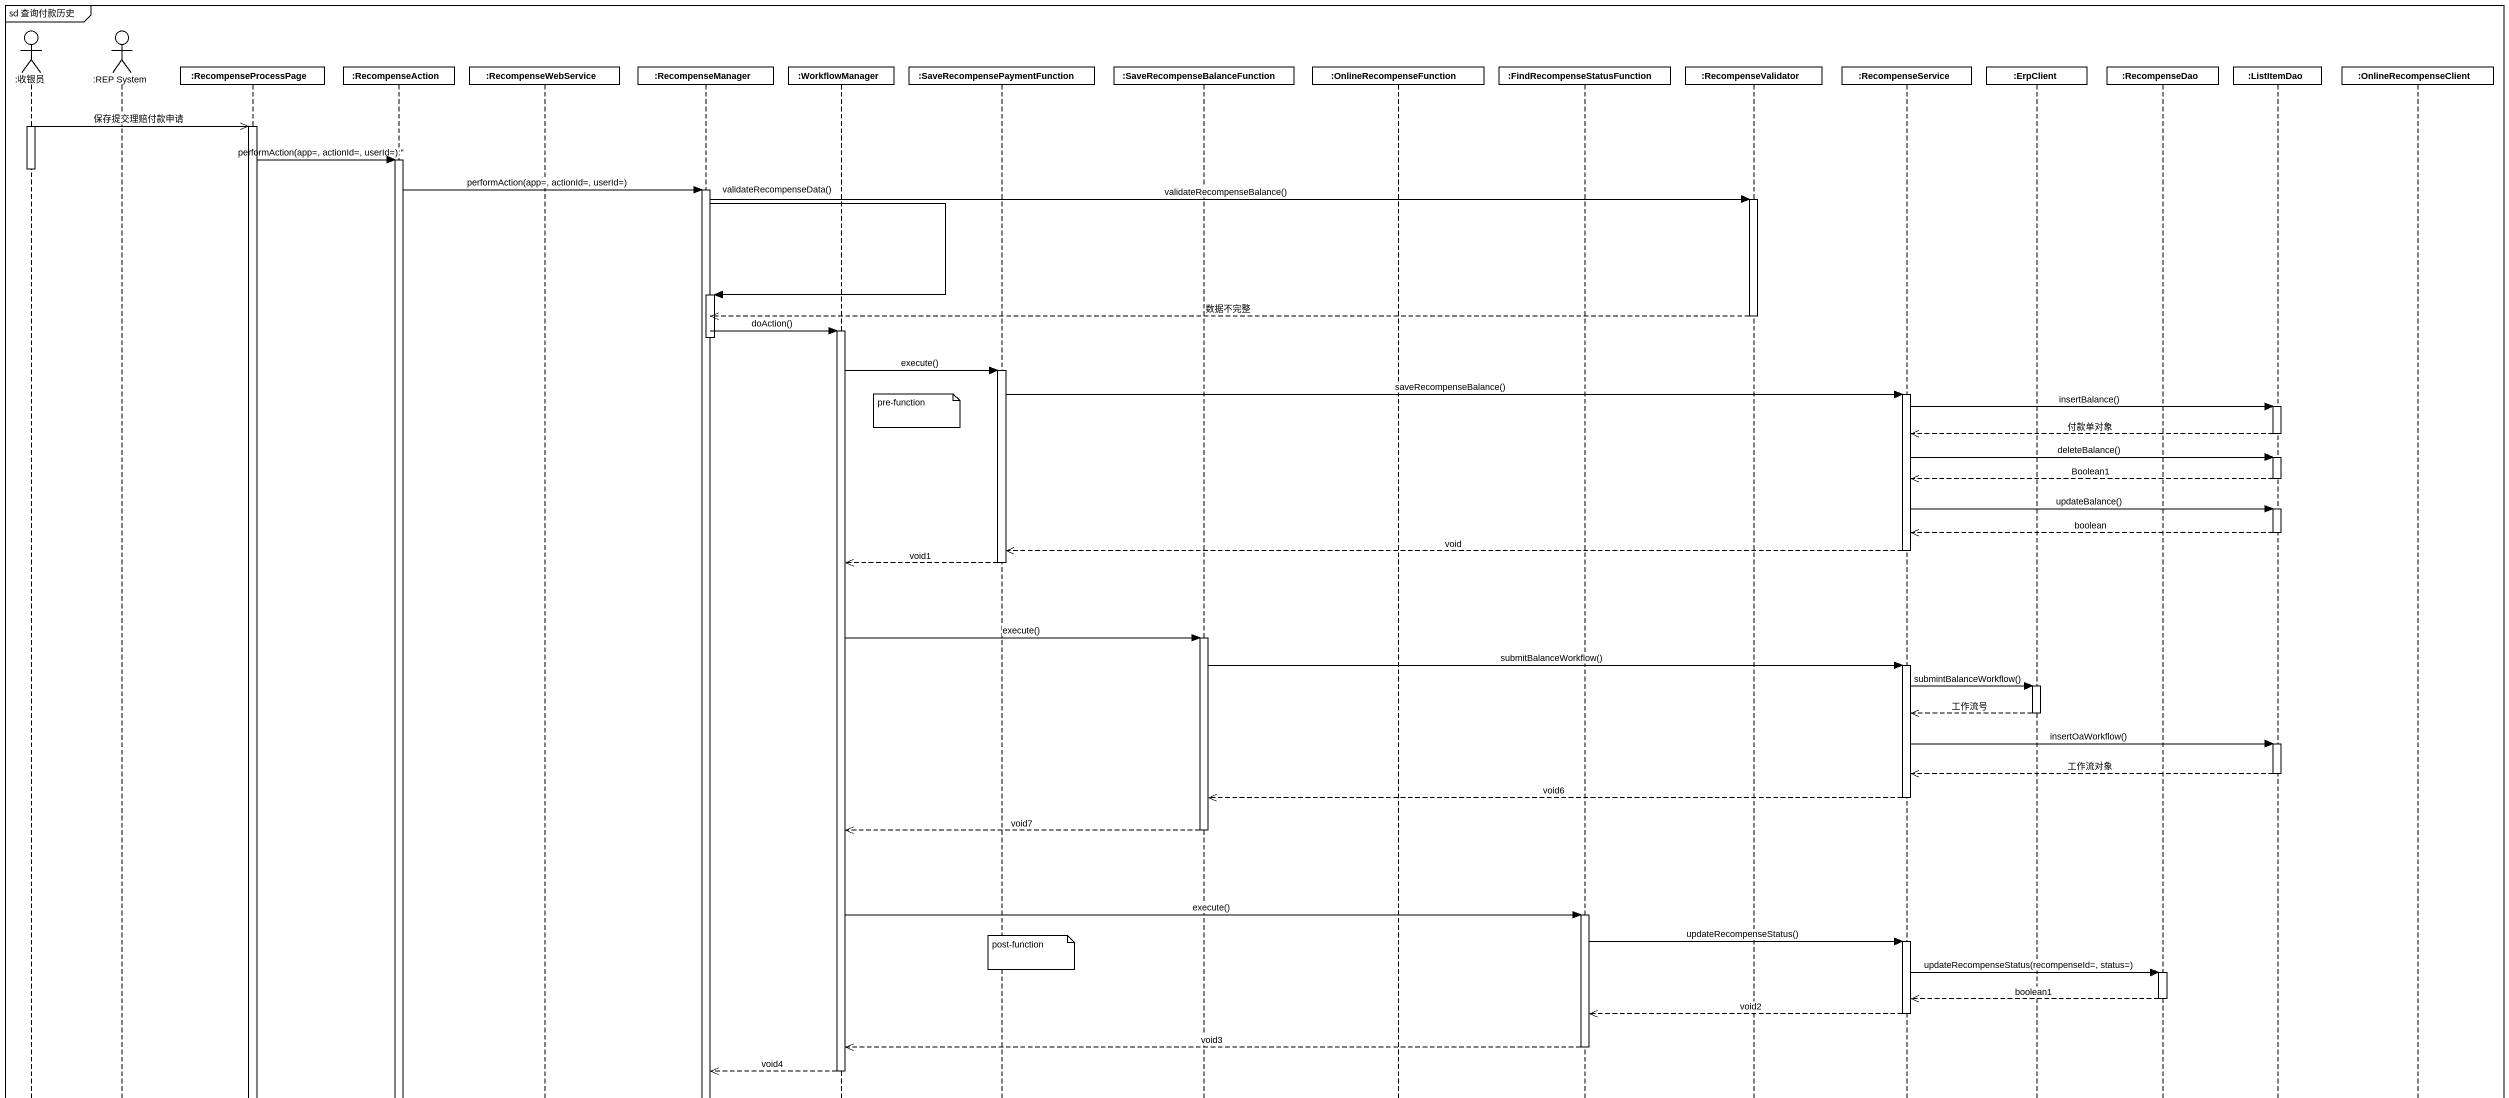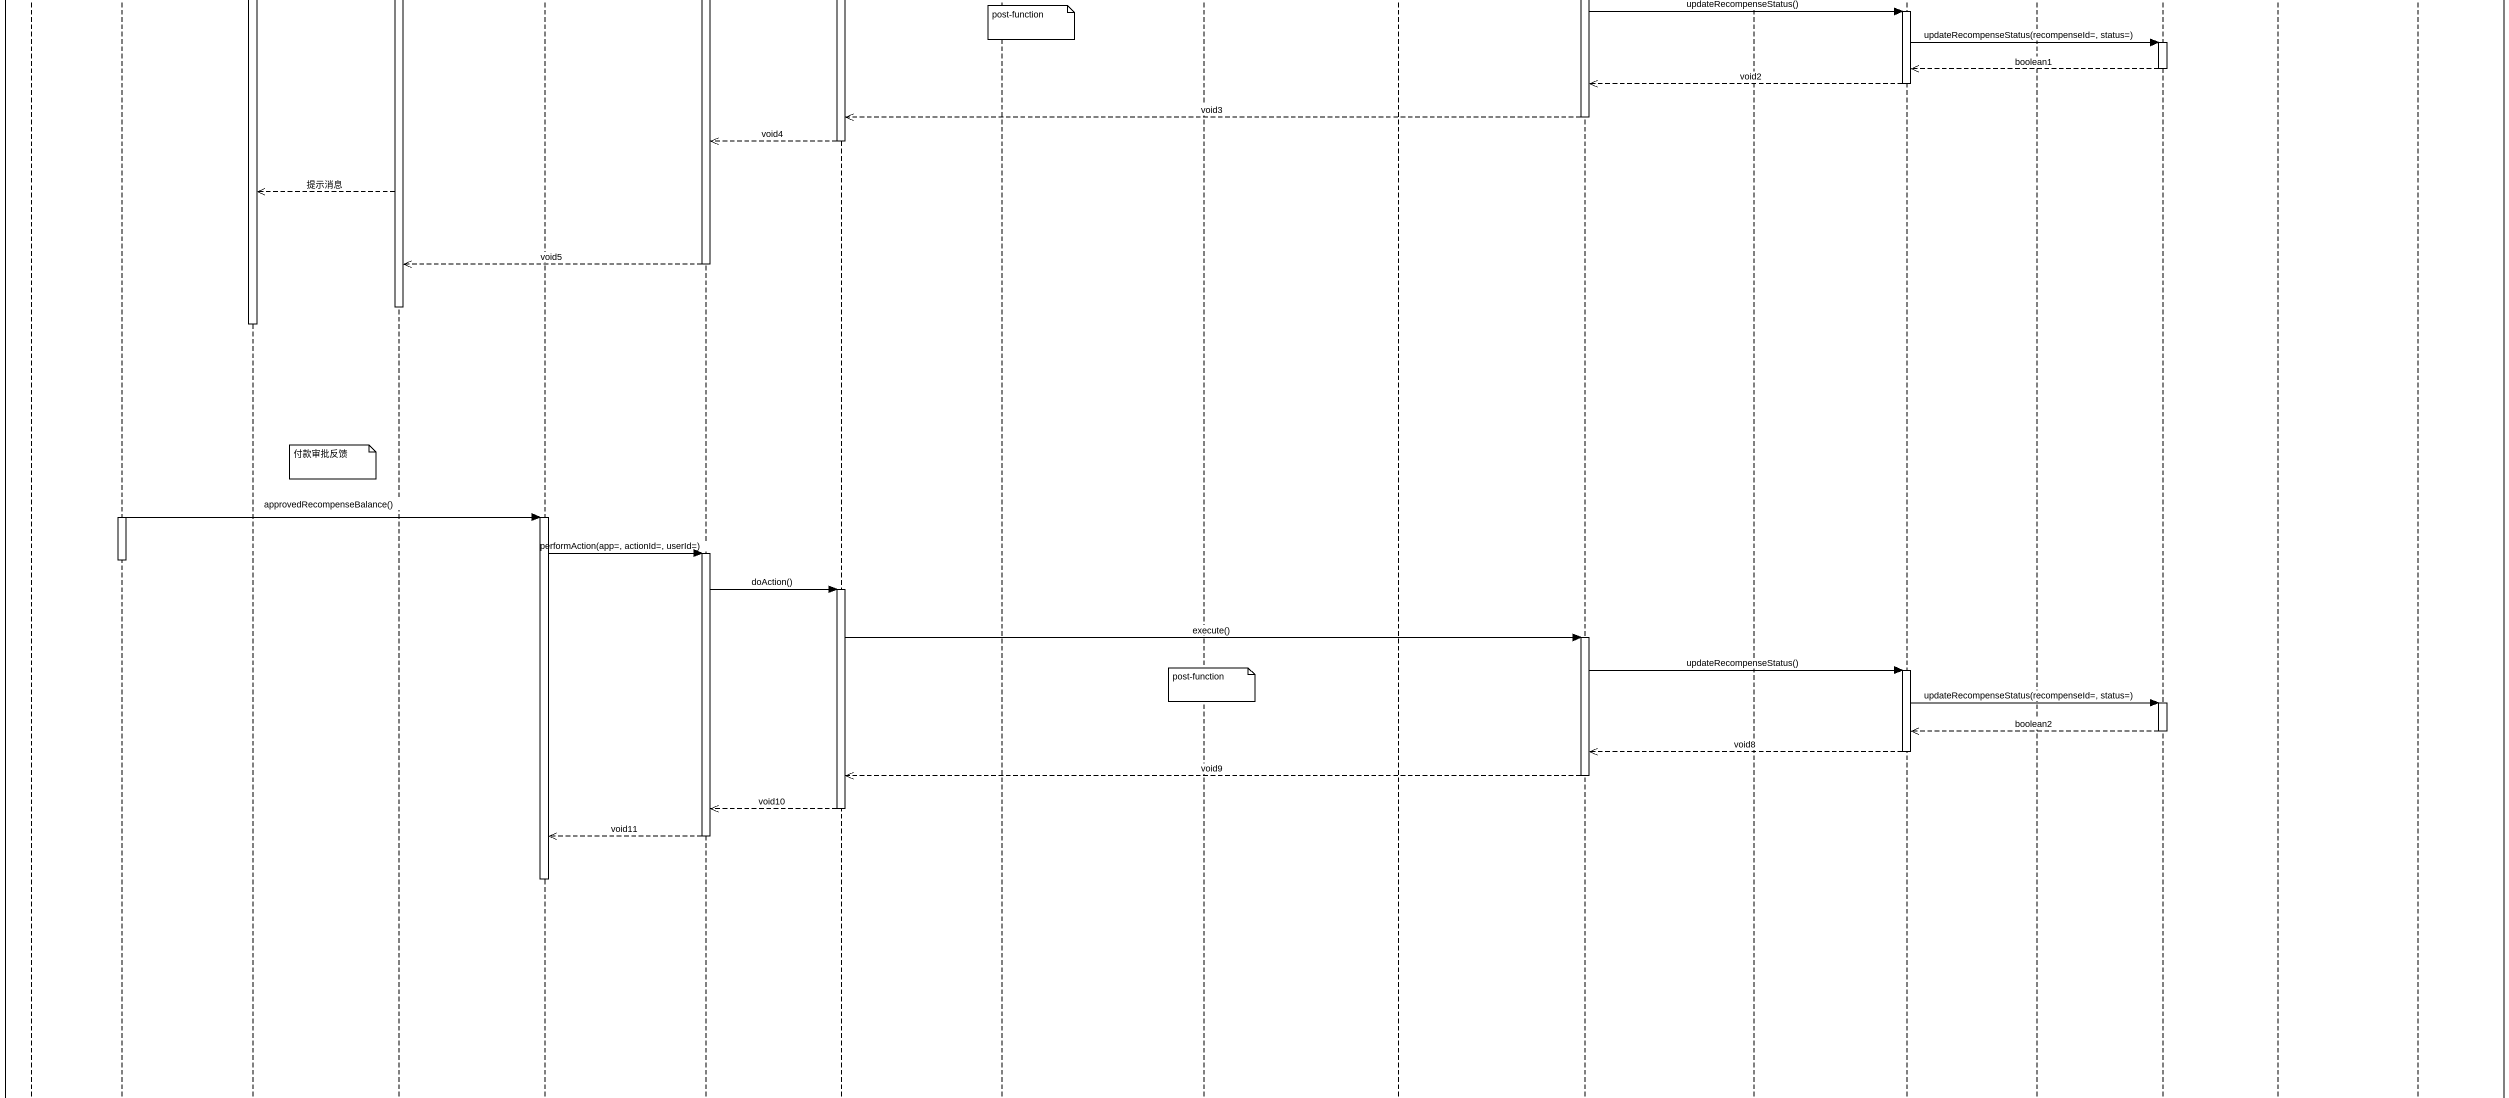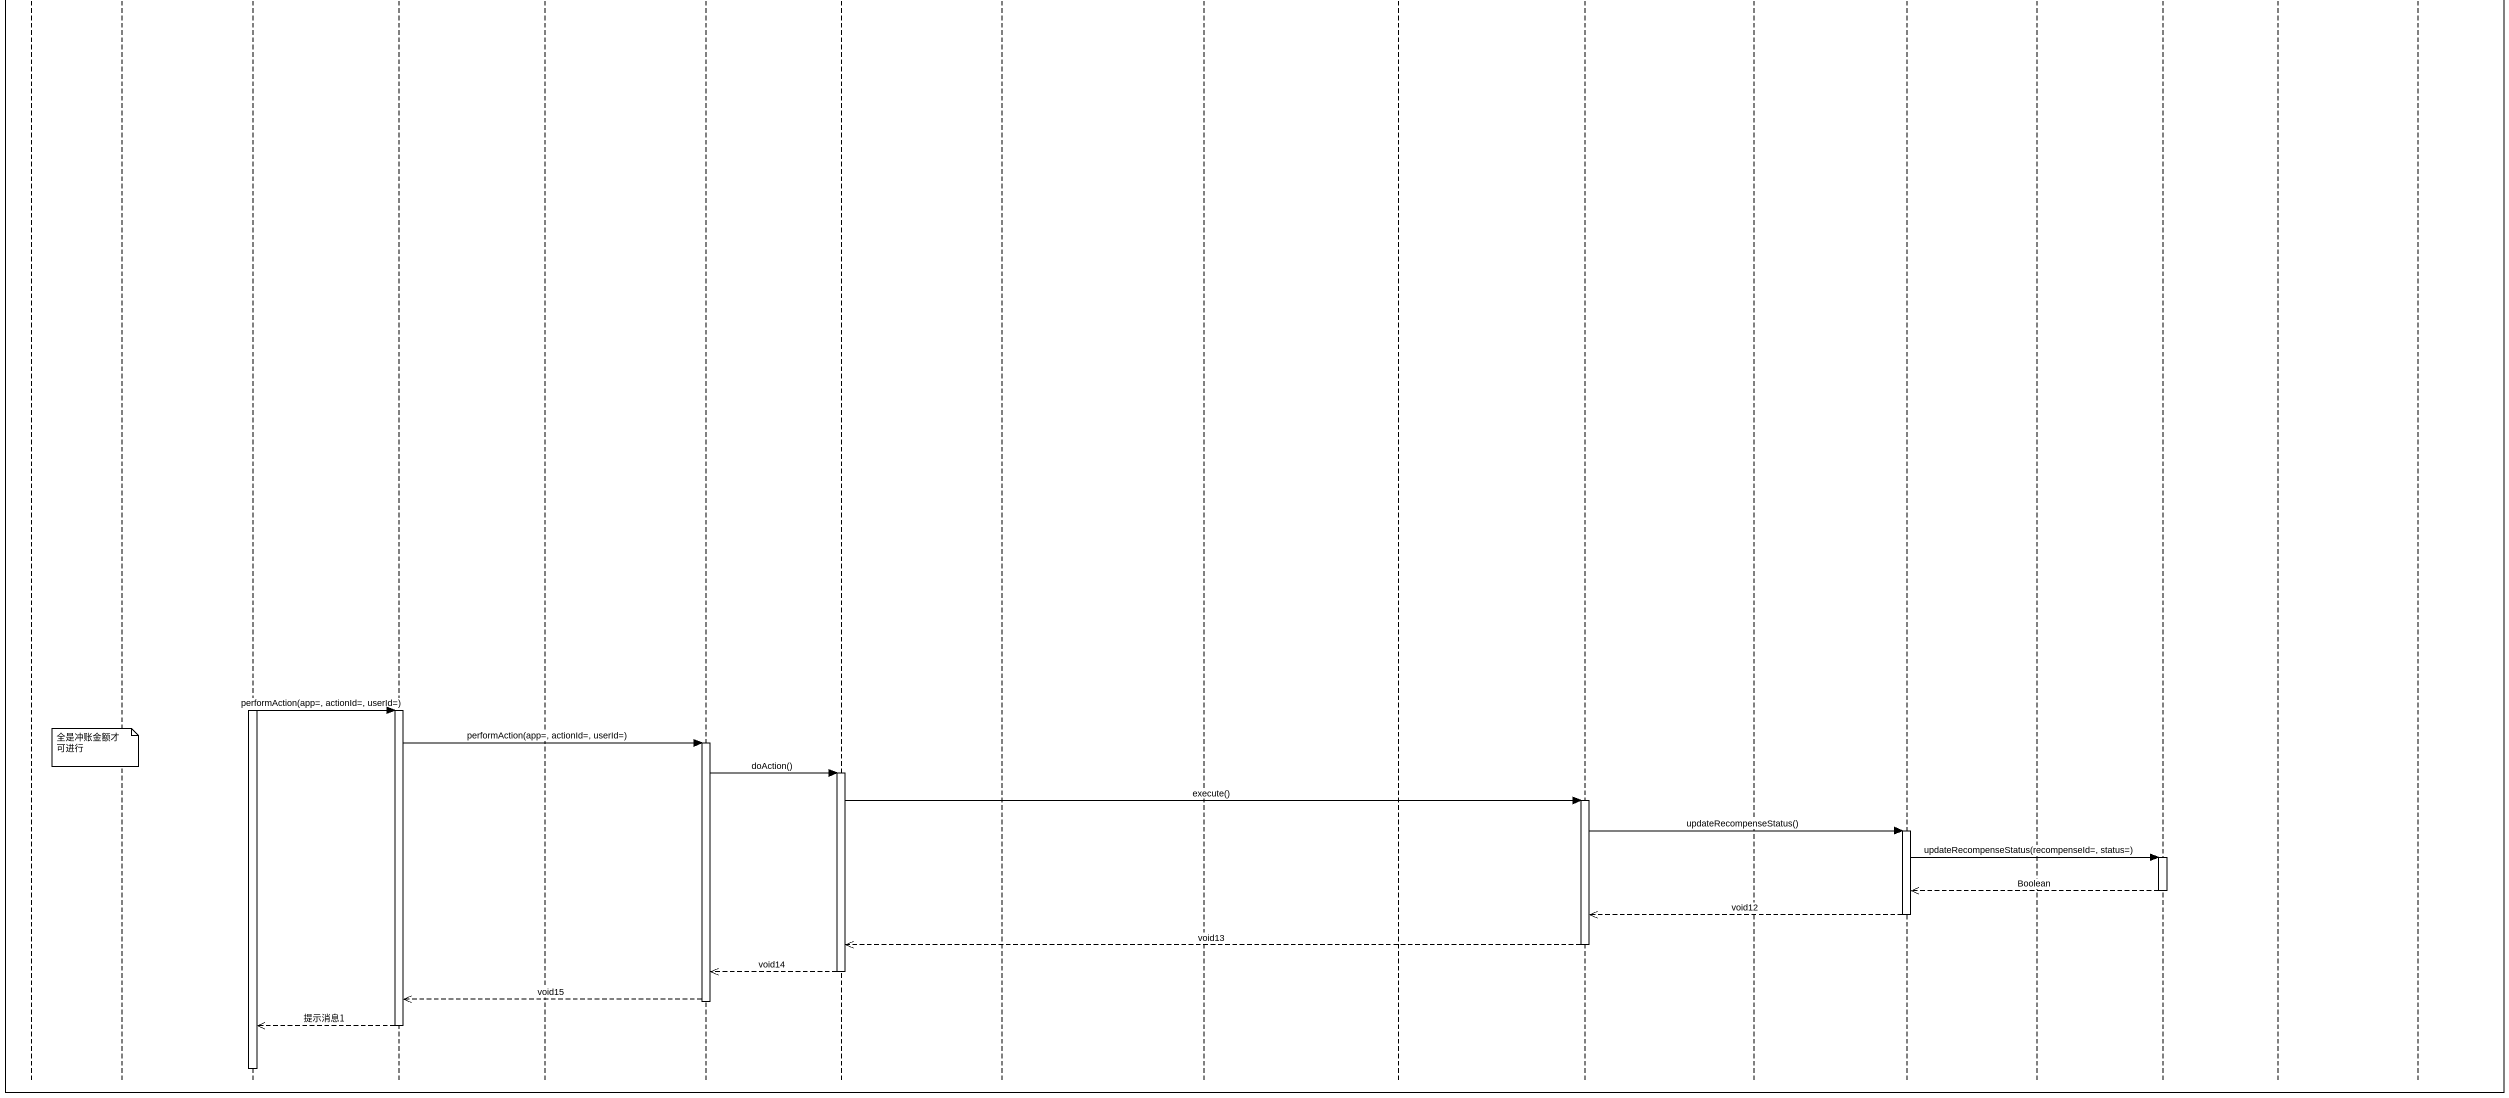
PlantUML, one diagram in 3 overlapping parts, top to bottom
@startuml
mainframe sd 查询付款历史
hide footbox
actor ":收银员" as 收银员
actor ":REP System" as REP_System
participant ":RecompenseProcessPage" as RecompenseProcessPage
participant ":RecompenseAction" as RecompenseAction
participant ":RecompenseWebService" as RecompenseWebService
participant ":RecompenseManager" as RecompenseManager
participant ":WorkflowManager" as WorkflowManager
participant ":SaveRecompensePaymentFunction" as SaveRecompensePaymentFunctio
participant ":SaveRecompenseBalanceFunction" as SaveRecompenseBalanceFunctio
participant ":OnlineRecompenseFunction" as OnlineRecompenseFunction
participant ":FindRecompenseStatusFunction" as FindRecompenseStatusFunction
participant ":RecompenseValidator" as RecompenseValidator
participant ":RecompenseService" as RecompenseService
participant ":ErpClient" as ErpClient
participant ":RecompenseDao" as RecompenseDao
participant ":ListItemDao" as ListItemDao
participant ":OnlineRecompenseClient" as OnlineRecompenseClient

activate 收银员
收银员 ->> RecompenseProcessPage : 保存提交理赔付款申请
activate RecompenseProcessPage
RecompenseProcessPage -> RecompenseAction : performAction(app=, actionId=, userId=):''
activate RecompenseAction
deactivate 收银员
RecompenseAction -> RecompenseManager : performAction(app=, actionId=, userId=)
activate RecompenseManager
RecompenseManager -> RecompenseValidator : validateRecompenseBalance()
activate RecompenseValidator
RecompenseManager -> RecompenseManager : validateRecompenseData()
activate RecompenseManager
RecompenseValidator -->> RecompenseManager : 数据不完整
deactivate RecompenseValidator
RecompenseManager -> WorkflowManager : doAction()
activate WorkflowManager
deactivate RecompenseManager
WorkflowManager -> SaveRecompensePaymentFunctio : execute()
activate SaveRecompensePaymentFunctio
SaveRecompensePaymentFunctio -> RecompenseService : saveRecompenseBalance()
activate RecompenseService
RecompenseService -> ListItemDao : insertBalance()
activate ListItemDao
note right of WorkflowManager : pre-function
ListItemDao -->> RecompenseService : 付款单对象
deactivate ListItemDao
RecompenseService -> ListItemDao : deleteBalance()
activate ListItemDao
ListItemDao -->> RecompenseService : Boolean1
deactivate ListItemDao
RecompenseService -> ListItemDao : updateBalance()
activate ListItemDao
ListItemDao -->> RecompenseService : boolean
deactivate ListItemDao
RecompenseService -->> SaveRecompensePaymentFunctio : void
deactivate RecompenseService
SaveRecompensePaymentFunctio -->> WorkflowManager : void1
deactivate SaveRecompensePaymentFunctio
WorkflowManager -> SaveRecompenseBalanceFunctio : execute()
activate SaveRecompenseBalanceFunctio
SaveRecompenseBalanceFunctio -> RecompenseService : submitBalanceWorkflow()
activate RecompenseService
RecompenseService -> ErpClient : submintBalanceWorkflow()
activate ErpClient
ErpClient -->> RecompenseService : 工作流号
deactivate ErpClient
RecompenseService -> ListItemDao : insertOaWorkflow()
activate ListItemDao
ListItemDao -->> RecompenseService : 工作流对象
deactivate ListItemDao
RecompenseService -->> SaveRecompenseBalanceFunctio : void6
deactivate RecompenseService
SaveRecompenseBalanceFunctio -->> WorkflowManager : void7
deactivate SaveRecompenseBalanceFunctio
WorkflowManager -> FindRecompenseStatusFunction : execute()
activate FindRecompenseStatusFunction
FindRecompenseStatusFunction -> RecompenseService : updateRecompenseStatus()
activate RecompenseService
note over SaveRecompensePaymentFunctio : post-function
RecompenseService -> RecompenseDao : updateRecompenseStatus(recompenseId=, status=)
activate RecompenseDao
RecompenseDao -->> RecompenseService : boolean1
deactivate RecompenseDao
RecompenseService -->> FindRecompenseStatusFunction : void2
deactivate RecompenseService
FindRecompenseStatusFunction -->> WorkflowManager : void3
deactivate FindRecompenseStatusFunction
WorkflowManager -->> RecompenseManager : void4
deactivate WorkflowManager
RecompenseAction -->> RecompenseProcessPage : 提示消息
RecompenseManager -->> RecompenseAction : void5
deactivate RecompenseManager
deactivate RecompenseAction
deactivate RecompenseProcessPage
note left of RecompenseAction : 付款审批反馈
activate REP_System
REP_System -> RecompenseWebService : approvedRecompenseBalance()
activate RecompenseWebService
RecompenseWebService -> RecompenseManager : performAction(app=, actionId=, userId=)
activate RecompenseManager
deactivate REP_System
RecompenseManager -> WorkflowManager : doAction()
activate WorkflowManager
WorkflowManager -> FindRecompenseStatusFunction : execute()
activate FindRecompenseStatusFunction
FindRecompenseStatusFunction -> RecompenseService : updateRecompenseStatus()
activate RecompenseService
note over SaveRecompenseBalanceFunctio : post-function
RecompenseService -> RecompenseDao : updateRecompenseStatus(recompenseId=, status=)
activate RecompenseDao
RecompenseDao -->> RecompenseService : boolean2
deactivate RecompenseDao
RecompenseService -->> FindRecompenseStatusFunction : void8
deactivate RecompenseService
FindRecompenseStatusFunction -->> WorkflowManager : void9
deactivate FindRecompenseStatusFunction
WorkflowManager -->> RecompenseManager : void10
deactivate WorkflowManager
RecompenseManager -->> RecompenseWebService : void11
deactivate RecompenseManager
deactivate RecompenseWebService
activate RecompenseProcessPage
RecompenseProcessPage -> RecompenseAction : performAction(app=, actionId=, userId=)
activate RecompenseAction
RecompenseAction -> RecompenseManager : performAction(app=, actionId=, userId=)
activate RecompenseManager
note over REP_System : 全是冲账金额才可进行
RecompenseManager -> WorkflowManager : doAction()
activate WorkflowManager
WorkflowManager -> FindRecompenseStatusFunction : execute()
activate FindRecompenseStatusFunction
FindRecompenseStatusFunction -> RecompenseService : updateRecompenseStatus()
activate RecompenseService
RecompenseService -> RecompenseDao : updateRecompenseStatus(recompenseId=, status=)
activate RecompenseDao
RecompenseDao -->> RecompenseService : Boolean
deactivate RecompenseDao
RecompenseService -->> FindRecompenseStatusFunction : void12
deactivate RecompenseService
FindRecompenseStatusFunction -->> WorkflowManager : void13
deactivate FindRecompenseStatusFunction
WorkflowManager -->> RecompenseManager : void14
deactivate WorkflowManager
RecompenseManager -->> RecompenseAction : void15
deactivate RecompenseManager
RecompenseAction -->> RecompenseProcessPage : 提示消息1
deactivate RecompenseAction
deactivate RecompenseProcessPage
@enduml
